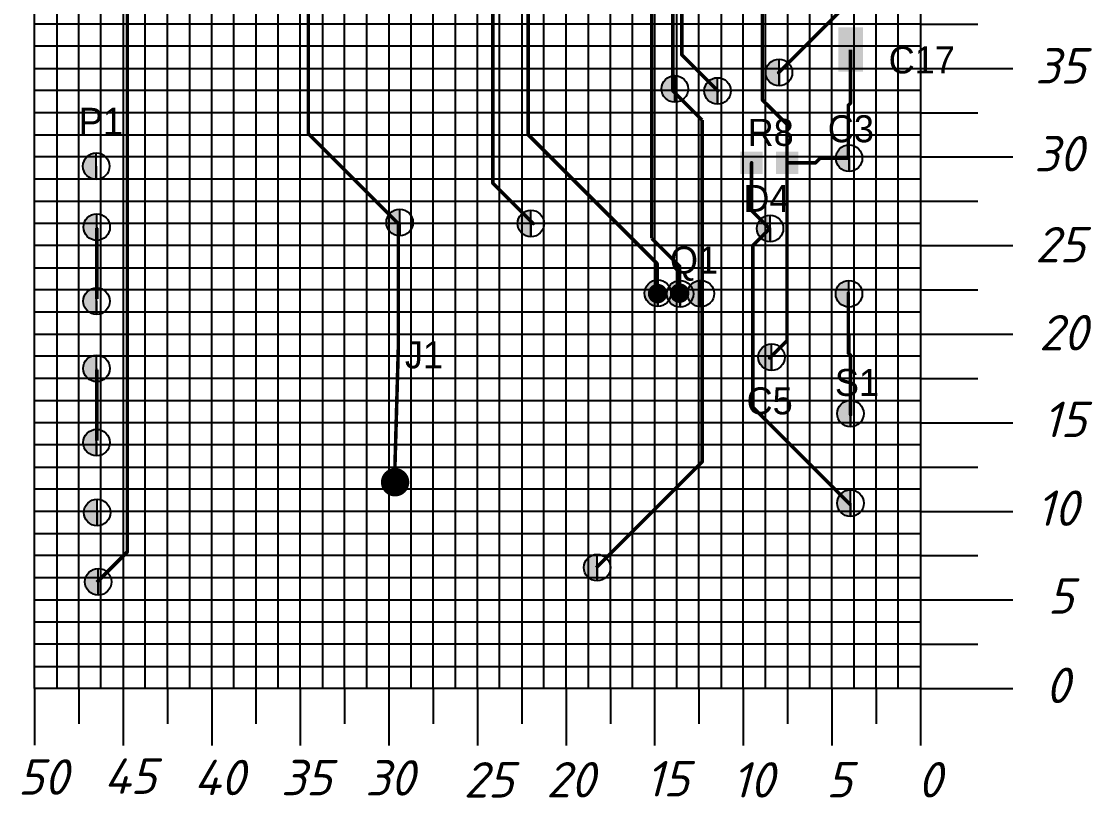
# Model space of a CAD drawing. Header units: millimetres. Extents: x 40 to 3761, y -469 to 920.
# Drawn here: x 355.2 to 415.7, y 69.3 to 113.1 of the extents above; entities that cross this region are included whole.
import ezdxf

# ---------------------------------------------------------------- set-up
doc = ezdxf.new("R2010")
doc.units = ezdxf.units.MM
for name, color, linetype in [('BottomLayer', 5, 'Continuous'), ('PDF _Текст', 7, 'Continuous'), ('TopLayer', 1, 'Continuous'), ('TopOverlay', 2, 'Continuous'), ('TopPaste', 8, 'Continuous'), ('Слой1', 7, 'Continuous')]:
    doc.layers.add(name, color=color, linetype=linetype)
doc.styles.add('PDF ISOCPEUR Italic', font='isocpeui.ttf')

# ---------------------------------------------------------------- blocks, each defined once
blk = doc.blocks.new('*U11')
for p, q in [((-1.25, -75), (-1.25, 75)), ((0, -75), (0, 75)), ((1.25, 75), (1.25, -75))]:
    blk.add_line(p, q)
blk = doc.blocks.new('*U12')
at = {"color": 0, "linetype": 'ByBlock', "lineweight": -2, "transparency": 16777216}
for p in [(0, 0), (3.75, 0), (7.5, 0), (11.25, 0), (15, 0), (18.75, 0), (22.5, 0), (26.25, 0), (30, 0), (33.75, 0), (37.5, 0), (41.25, 0), (45, 0)]:
    blk.add_blockref('*U11', p, dxfattribs=at)
blk = doc.blocks.new('*U13')
for p, q in [((-25, 1.25), (25, 1.25)), ((-25, 0), (25, 0)), ((25, -1.25), (-25, -1.25))]:
    blk.add_line(p, q)
blk = doc.blocks.new('*U14')
at = {"color": 0, "linetype": 'ByBlock', "lineweight": -2, "transparency": 16777216}
for p in [(0, -112.5), (0, -116.25), (0, -120), (0, -123.75), (0, -127.5), (0, -131.25), (0, -135), (0, -138.75), (0, -142.5), (0, -146.25)]:
    blk.add_blockref('*U13', p, dxfattribs=at)
blk = doc.blocks.new('*U15')
for p, q in [((-3.75, 1.609), (-3.75, -1.609)), ((-1.25, 1.609), (-1.25, -0.391)), ((1.25, 1.609), (1.25, -1.609)), ((3.75, 1.609), (3.75, -0.391))]:
    blk.add_line(p, q)
blk = doc.blocks.new('*U16')
at = {"color": 0, "linetype": 'ByBlock', "lineweight": -2, "transparency": 16777216}
for p in [(0, 0), (10, 0), (20, 0), (30, 0), (40, 0)]:
    blk.add_blockref('*U15', p, dxfattribs=at)
blk = doc.blocks.new('*U17')
blk.add_line((0, 0.984), (0, -0.984))
blk = doc.blocks.new('*U18')
at = {"color": 0, "linetype": 'ByBlock', "lineweight": -2, "transparency": 16777216}
for p in [(90, 0), (95, 0), (100, 0), (105, 0), (110, 0), (115, 0), (120, 0), (125, 0)]:
    blk.add_blockref('*U17', p, dxfattribs=at)
blk = doc.blocks.new('*U19')
blk.add_line((1.624, 0), (-1.624, 0))
blk = doc.blocks.new('*U20')
at = {"color": 0, "linetype": 'ByBlock', "lineweight": -2, "transparency": 16777216}
for p in [(0, -87.5), (0, -90), (0, -92.5), (0, -95), (0, -97.5), (0, -100), (0, -102.5), (0, -105), (0, -107.5), (0, -110), (0, -112.5), (0, -115), (0, -117.5), (0, -120), (0, -122.5), (0, -125)]:
    blk.add_blockref('*U19', p, dxfattribs=at)

msp = doc.modelspace()

# ---------------------------------------------------------------- hatches: boundary and pattern name
h = msp.add_hatch(color=256)
h.dxf.hatch_style = 1
h.paths.add_polyline_path([(397.994, 110.988, 0.414214), (397.244, 110.238, 0.414214), (397.994, 109.488), (397.994, 110.238)])
h = msp.add_hatch(color=256)
h.dxf.hatch_style = 1
h.paths.add_polyline_path([(392.114, 110.061, 0.414214), (391.364, 109.311, 0.414214), (392.114, 108.561), (392.114, 109.311)])
h = msp.add_hatch(color=256)
h.dxf.hatch_style = 1
h.paths.add_polyline_path([(394.527, 109.945, 0.414214), (393.777, 109.195, 0.414214), (394.527, 108.445), (394.527, 109.195)])
h = msp.add_hatch(color=256)
h.dxf.hatch_style = 1
h.paths.add_polyline_path([(401.946, 106.155, 0.414214), (401.196, 105.405, 0.414214), (401.946, 104.655), (401.946, 105.405)])
h = msp.add_hatch(color=256)
h.dxf.hatch_style = 1
h.paths.add_polyline_path([(359.459, 105.697, 0.414214), (358.709, 104.947, 0.414214), (359.459, 104.197), (359.459, 104.947)])
h = msp.add_hatch(color=256)
h.dxf.hatch_style = 1
h.paths.add_polyline_path([(359.485, 102.264, 0.414214), (358.735, 101.514, 0.414214), (359.485, 100.764), (359.485, 101.514)])
h = msp.add_hatch(color=256)
h.dxf.hatch_style = 1
h.paths.add_polyline_path([(376.584, 102.52, 0.414214), (375.834, 101.77, 0.414214), (376.584, 101.02), (376.584, 101.77)])
h = msp.add_hatch(color=256)
h.dxf.hatch_style = 1
h.paths.add_polyline_path([(383.988, 102.462, 0.414214), (383.238, 101.712, 0.414214), (383.988, 100.962), (383.988, 101.712)])
h = msp.add_hatch(color=256)
h.dxf.hatch_style = 1
h.paths.add_polyline_path([(397.487, 102.185, 0.414214), (396.737, 101.435, 0.414214), (397.487, 100.685), (397.487, 101.435)])
h = msp.add_hatch(color=256)
h.dxf.hatch_style = 1
h.paths.add_polyline_path([(359.477, 98.08, 0.414214), (358.727, 97.33, 0.414214), (359.477, 96.58), (359.477, 97.33)])
h = msp.add_hatch(color=256)
h.dxf.hatch_style = 1
h.paths.add_polyline_path([(391.15, 98.534, 0.414214), (390.4, 97.784, 0.414214), (391.15, 97.034), (391.15, 97.784)])
h = msp.add_hatch(color=256)
h.dxf.hatch_style = 1
h.paths.add_polyline_path([(392.409, 98.497, 0.414214), (391.659, 97.747, 0.414214), (392.409, 96.997), (392.409, 97.747)])
h = msp.add_hatch(color=256)
h.dxf.hatch_style = 1
h.paths.add_polyline_path([(393.581, 98.509, 0.414214), (392.831, 97.759, 0.414214), (393.581, 97.009), (393.581, 97.759)])
h = msp.add_hatch(color=256)
h.dxf.hatch_style = 1
h.paths.add_polyline_path([(401.943, 98.502, 0.414214), (401.193, 97.752, 0.414214), (401.943, 97.002), (401.943, 97.752)])
h = msp.add_hatch(color=256)
h.dxf.hatch_style = 1
h.paths.add_polyline_path([(397.572, 94.925, 0.414214), (396.822, 94.175, 0.414214), (397.572, 93.425), (397.572, 94.175)])
h = msp.add_hatch(color=256)
h.dxf.hatch_style = 1
h.paths.add_polyline_path([(359.477, 94.29, 0.414214), (358.727, 93.54, 0.414214), (359.477, 92.79), (359.477, 93.54)])
h = msp.add_hatch(color=256)
h.dxf.hatch_style = 1
h.paths.add_polyline_path([(402.023, 91.737, 0.414214), (401.273, 90.987, 0.414214), (402.023, 90.237), (402.023, 90.987)])
h = msp.add_hatch(color=256)
h.dxf.hatch_style = 1
h.paths.add_polyline_path([(359.477, 90.099, 0.414214), (358.727, 89.349, 0.414214), (359.477, 88.599), (359.477, 89.349)])
h = msp.add_hatch(color=256)
h.dxf.hatch_style = 1
h.paths.add_polyline_path([(402.026, 86.677, 0.414214), (401.276, 85.927, 0.414214), (402.026, 85.177), (402.026, 85.927)])
h = msp.add_hatch(color=256)
h.dxf.hatch_style = 1
h.paths.add_polyline_path([(359.507, 86.155, 0.414214), (358.757, 85.405, 0.414214), (359.507, 84.655), (359.507, 85.405)])
h = msp.add_hatch(color=256)
h.dxf.hatch_style = 1
h.paths.add_polyline_path([(387.728, 83.043, 0.414214), (386.978, 82.293, 0.414214), (387.728, 81.543), (387.728, 82.293)])
h = msp.add_hatch(color=256)
h.dxf.hatch_style = 1
h.paths.add_polyline_path([(359.568, 82.241, 0.414214), (358.818, 81.491, 0.414214), (359.568, 80.741), (359.568, 81.491)])

# ---------------------------------------------------------------- linework, layer by layer
for p, q in [((355.975, 75.47), (355.975, 225.47)), ((405.975, 224.22), (405.975, 75.47)), ((357.225, 75.47), (355.975, 75.47)), ((355.975, 75.47), (355.975, 72.275)), ((405.975, 75.47), (357.225, 75.47))]:
    msp.add_line(p, q)
at = {"layer": 'BottomLayer', "const_width": 0.1}
msp.add_lwpolyline([(398.02, 110.223, -1), (397.92, 110.223, -1)], format="xyb", close=True, dxfattribs=at)
at = {"layer": 'TopLayer', "const_width": 0.2}
for points in [[(361.216, 83.187), (361.216, 143.243)], [(390.807, 100.876), (390.807, 131.635)], [(371.427, 106.794), (371.427, 119.748)], [(392.509, 111.239), (392.509, 118.478)], [(392.001, 109.207), (392.001, 117.121)], [(397.055, 108.692), (397.055, 116.929)], [(402.034, 114.287), (397.97, 110.223)], [(381.841, 104), (381.841, 113.906)], [(383.841, 106.724), (383.841, 113.906)], [(394.541, 109.207), (392.509, 111.239)], [(402.034, 108.521), (402.034, 111.535)], [(393.652, 107.556), (392.001, 109.207)], [(398.446, 107.302), (397.055, 108.692)], [(402.034, 108.521), (401.907, 108.394)], [(401.907, 105.397), (401.907, 108.394)], [(393.652, 97.896), (393.652, 107.556)], [(398.446, 105.143), (398.446, 107.302)], [(376.507, 101.714), (371.427, 106.794)], [(391.112, 99.453), (383.841, 106.724)], [(396.446, 102.443), (396.446, 105.143)], [(398.446, 95.111), (398.446, 105.143)], [(400.052, 105.143), (398.446, 105.143)], [(400.306, 105.397), (400.052, 105.143)], [(401.907, 105.397), (400.306, 105.397)], [(384.127, 101.714), (381.841, 104)], [(397.462, 101.427), (396.446, 102.443)], [(376.507, 94.665), (376.507, 101.714)], [(359.489, 97.46), (359.489, 101.46)], [(392.382, 99.301), (390.807, 100.876)], [(397.462, 101.427), (396.522, 100.487)], [(396.522, 91.351), (396.522, 100.487)], [(391.112, 97.896), (391.112, 99.453)], [(392.382, 97.896), (392.382, 99.301)], [(393.652, 88.252), (393.652, 97.896)], [(401.907, 94.399), (401.907, 97.777)], [(398.446, 95.111), (397.462, 94.127)], [(376.507, 94.665), (376.292, 87.148)], [(402.034, 94.272), (401.907, 94.399)], [(402.034, 90.919), (402.034, 94.272)], [(359.489, 89.46), (359.489, 93.46)], [(402.034, 85.839), (396.522, 91.351)], [(393.652, 88.252), (387.683, 82.283)], [(361.216, 83.187), (359.489, 81.46)]]:
    msp.add_lwpolyline(points, dxfattribs=at)
at = {"layer": 'TopLayer'}
for points, const_width in [([(392.559, 111.239, -1), (392.459, 111.239, -1)], 0.1), ([(392.559, 111.239, -1), (392.459, 111.239, -1)], 0.1), ([(398.02, 110.223, -1), (397.92, 110.223, -1)], 0.1), ([(392.051, 109.207, -1), (391.951, 109.207, -1)], 0.1), ([(392.051, 109.207, -1), (391.951, 109.207, -1)], 0.1), ([(394.591, 109.207, -1), (394.491, 109.207, -1)], 0.1), ([(397.105, 108.692, -1), (397.005, 108.692, -1)], 0.1), ([(397.105, 108.692, -1), (397.005, 108.692, -1)], 0.1), ([(401.957, 108.394, -1), (401.857, 108.394, -1)], 0.1), ([(401.957, 108.394, -1), (401.857, 108.394, -1)], 0.1), ([(402.084, 108.521, -1), (401.984, 108.521, -1)], 0.1), ([(402.084, 108.521, -1), (401.984, 108.521, -1)], 0.1), ([(398.496, 107.302, -1), (398.396, 107.302, -1)], 0.1), ([(398.496, 107.302, -1), (398.396, 107.302, -1)], 0.1), ([(371.477, 106.794, -1), (371.377, 106.794, -1)], 0.1), ([(371.477, 106.794, -1), (371.377, 106.794, -1)], 0.1), ([(383.891, 106.724, -1), (383.791, 106.724, -1)], 0.1), ([(383.891, 106.724, -1), (383.791, 106.724, -1)], 0.1), ([(396.496, 105.143, -1), (396.396, 105.143, -1)], 0.1), ([(398.496, 105.143, -1), (398.396, 105.143, -1)], 0.1), ([(398.496, 105.143, -1), (398.396, 105.143, -1)], 0.1), ([(398.496, 105.143, -1), (398.396, 105.143, -1)], 0.1), ([(400.102, 105.143, -1), (400.002, 105.143, -1)], 0.1), ([(400.102, 105.143, -1), (400.002, 105.143, -1)], 0.1), ([(400.356, 105.397, -1), (400.256, 105.397, -1)], 0.1), ([(400.356, 105.397, -1), (400.256, 105.397, -1)], 0.1), ([(401.957, 105.397, -1), (401.857, 105.397, -1)], 0.1), ([(401.957, 105.397, -1), (401.857, 105.397, -1)], 0.1), ([(381.891, 104, -1), (381.791, 104, -1)], 0.1), ([(381.891, 104, -1), (381.791, 104, -1)], 0.1), ([(396.496, 102.443, -1), (396.396, 102.443, -1)], 0.1), ([(396.496, 102.443, -1), (396.396, 102.443, -1)], 0.1), ([(376.557, 101.714, -1), (376.457, 101.714, -1)], 0.1), ([(376.557, 101.714, -1), (376.457, 101.714, -1)], 0.1), ([(384.177, 101.714, -1), (384.077, 101.714, -1)], 0.1), ([(397.512, 101.427, -1), (397.412, 101.427, -1)], 0.1), ([(397.512, 101.427, -1), (397.412, 101.427, -1)], 0.1), ([(396.572, 100.487, -1), (396.472, 100.487, -1)], 0.1), ([(396.572, 100.487, -1), (396.472, 100.487, -1)], 0.1), ([(391.162, 99.453, -1), (391.062, 99.453, -1)], 0.1), ([(391.162, 99.453, -1), (391.062, 99.453, -1)], 0.1), ([(392.432, 99.301, -1), (392.332, 99.301, -1)], 0.1), ([(392.432, 99.301, -1), (392.332, 99.301, -1)], 0.1), ([(391.417, 97.76, -1), (390.867, 97.76, -1)], 0.55), ([(391.162, 97.896, -1), (391.062, 97.896, -1)], 0.1), ([(392.657, 97.782, -1), (392.107, 97.782, -1)], 0.55), ([(392.432, 97.896, -1), (392.332, 97.896, -1)], 0.1), ([(393.702, 97.896, -1), (393.602, 97.896, -1)], 0.1), ([(393.702, 97.896, -1), (393.602, 97.896, -1)], 0.1), ([(401.957, 97.777, -1), (401.857, 97.777, -1)], 0.1), ([(398.496, 95.111, -1), (398.396, 95.111, -1)], 0.1), ([(398.496, 95.111, -1), (398.396, 95.111, -1)], 0.1), ([(376.557, 94.665, -1), (376.457, 94.665, -1)], 0.1), ([(376.557, 94.665, -1), (376.457, 94.665, -1)], 0.1), ([(401.957, 94.399, -1), (401.857, 94.399, -1)], 0.1), ([(401.957, 94.399, -1), (401.857, 94.399, -1)], 0.1), ([(402.084, 94.272, -1), (401.984, 94.272, -1)], 0.1), ([(402.084, 94.272, -1), (401.984, 94.272, -1)], 0.1), ([(397.512, 94.127, -1), (397.412, 94.127, -1)], 0.1), ([(396.572, 91.351, -1), (396.472, 91.351, -1)], 0.1), ([(396.572, 91.351, -1), (396.472, 91.351, -1)], 0.1), ([(402.084, 90.919, -1), (401.984, 90.919, -1)], 0.1), ([(393.702, 88.252, -1), (393.602, 88.252, -1)], 0.1), ([(393.702, 88.252, -1), (393.602, 88.252, -1)], 0.1), ([(376.726, 87.112, -1), (375.926, 87.112, -1)], 0.8), ([(376.342, 87.148, -1), (376.242, 87.148, -1)], 0.1), ([(361.266, 83.187, -1), (361.166, 83.187, -1)], 0.1), ([(361.266, 83.187, -1), (361.166, 83.187, -1)], 0.1)]:
    msp.add_lwpolyline(points, format="xyb", close=True, dxfattribs=dict(at, const_width=const_width))
for points in [[(401.334, 110.285), (401.334, 112.785), (402.734, 110.285), (402.734, 112.785)], [(397.076, 104.508), (395.816, 104.508), (397.076, 105.778), (395.816, 105.778)], [(399.076, 104.508), (397.816, 104.508), (399.076, 105.778), (397.816, 105.778)]]:
    msp.add_solid(points, dxfattribs=at)
at = {"layer": 'TopPaste'}
for points in [[(401.334, 110.285), (401.334, 112.785), (402.734, 110.285), (402.734, 112.785)], [(397.076, 104.508), (395.816, 104.508), (397.076, 105.778), (395.816, 105.778)], [(399.076, 104.508), (397.816, 104.508), (399.076, 105.778), (397.816, 105.778)]]:
    msp.add_solid(points, dxfattribs=at)
at = {"layer": 'Слой1'}
for p, q in [((397.994, 109.488), (397.994, 110.988)), ((392.114, 108.561), (392.114, 110.061)), ((397.994, 110.238), (397.994, 109.488)), ((394.527, 108.445), (394.527, 109.945)), ((392.114, 109.311), (392.114, 108.561)), ((394.527, 109.195), (394.527, 108.445)), ((401.946, 104.655), (401.946, 106.155)), ((359.459, 104.197), (359.459, 105.697)), ((401.946, 105.405), (401.946, 104.655)), ((359.459, 104.947), (359.459, 104.197)), ((359.485, 100.764), (359.485, 102.264)), ((376.584, 101.02), (376.584, 102.52)), ((383.988, 100.962), (383.988, 102.462)), ((397.487, 100.685), (397.487, 102.185)), ((376.584, 101.77), (376.584, 101.02)), ((383.988, 101.712), (383.988, 100.962)), ((359.485, 101.514), (359.485, 100.764)), ((397.487, 101.435), (397.487, 100.685)), ((359.477, 96.58), (359.477, 98.08)), ((391.15, 97.034), (391.15, 98.534)), ((392.409, 96.997), (392.409, 98.497)), ((393.581, 97.009), (393.581, 98.509)), ((401.943, 97.002), (401.943, 98.502)), ((391.15, 97.784), (391.15, 97.034)), ((392.409, 97.747), (392.409, 96.997)), ((393.581, 97.759), (393.581, 97.009)), ((401.943, 97.752), (401.943, 97.002)), ((359.477, 97.33), (359.477, 96.58)), ((397.572, 93.425), (397.572, 94.925)), ((401.997, 93.991), (401.997, 95.491)), ((359.477, 92.79), (359.477, 94.29)), ((397.572, 94.175), (397.572, 93.425)), ((359.477, 93.54), (359.477, 92.79)), ((402.023, 90.237), (402.023, 91.737)), ((402.023, 90.987), (402.023, 90.237)), ((359.477, 88.599), (359.477, 90.099)), ((359.477, 89.349), (359.477, 88.599)), ((402.026, 85.177), (402.026, 86.677)), ((359.507, 84.655), (359.507, 86.155)), ((402.026, 85.927), (402.026, 85.177)), ((359.507, 85.405), (359.507, 84.655)), ((387.728, 81.543), (387.728, 83.043)), ((359.568, 80.741), (359.568, 82.241)), ((387.728, 82.293), (387.728, 81.543)), ((359.568, 81.491), (359.568, 80.741))]:
    msp.add_line(p, q, dxfattribs=at)
for centre in [(397.994, 110.238), (392.114, 109.311), (394.527, 109.195), (401.946, 105.405), (359.459, 104.947), (359.485, 101.514), (376.584, 101.77), (383.988, 101.712), (397.487, 101.435), (359.477, 97.33), (391.15, 97.784), (392.409, 97.747), (393.581, 97.759), (401.943, 97.752), (397.572, 94.175), (359.477, 93.54), (402.023, 90.987), (359.477, 89.349), (402.026, 85.927), (359.507, 85.405), (387.728, 82.293), (359.568, 81.491)]:
    msp.add_circle(centre, 0.75, dxfattribs=at)

# ---------------------------------------------------------------- block references
at = {"xscale": -1}
for name, p in [('*U14', (380.975, 224.22)), ('*U12', (403.475, 150.47)), ('*U20', (407.599, 200.47)), ('*U16', (402.225, 73.86))]:
    msp.add_blockref(name, p, dxfattribs=at)
at = {"xscale": -1, "rotation": 90}
msp.add_blockref('*U18', (410.207, 200.47), dxfattribs=at)

# ---------------------------------------------------------------- texts
at = {"layer": 'PDF _Текст', "char_height": 2, "attachment_point": 7, "style": 'PDF ISOCPEUR Italic'}
for s, insert in [('35', (412.452, 109.613)), ('30', (412.398, 104.656)), ('25', (412.453, 99.522)), ('20', (412.668, 94.553)), ('15', (412.884, 89.659)), ('10', (412.518, 84.649)), ('5', (413.166, 79.691)), ('0', (413.025, 74.649)), ('50', (355.043, 69.476)), ('45', (359.889, 69.525)), ('40', (364.967, 69.448)), ('35', (369.885, 69.443)), ('30', (374.638, 69.427)), ('15', (390.463, 69.378)), ('25', (380.195, 69.317)), ('20', (384.855, 69.322)), ('10', (395.34, 69.315)), ('5', (400.663, 69.322)), ('0', (405.81, 69.322))]:
    msp.add_mtext(s, dxfattribs=dict(at, insert=insert))
at = {"layer": 'TopOverlay'}
for s, p in [('C17', (404.181, 110.185)), ('P1', (358.475, 106.72)), ('R8', (396.22, 106.097)), ('C3', (400.746, 106.301)), ('D4', (395.978, 102.371)), ('Q1', (391.837, 98.89)), ('J1', (376.876, 93.54)), ('S1', (401.148, 91.983)), ('С5', (396.163, 90.944))]:
    msp.add_text(s, height=1.524, dxfattribs=at).set_placement(p)

doc.saveas('drawing.dxf')
